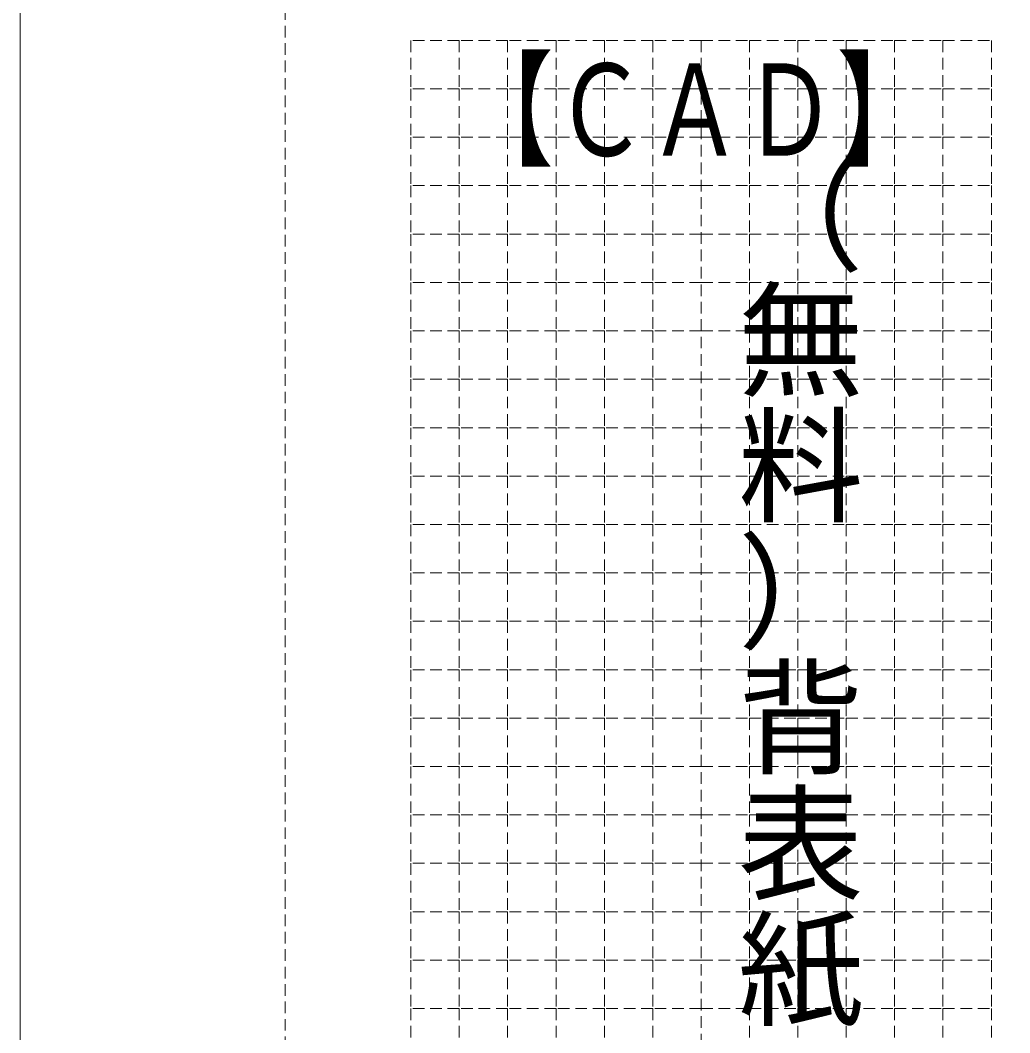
# Model space of a CAD drawing. Units: millimetres on the paper. Extents: x -148 to 223, y -210 to 210.
# Drawn here: x -148 to -45.7, y 1.4 to 106 of the extents above; entities that cross this region are included whole.
import ezdxf
from ezdxf.enums import TextEntityAlignment as Align

# ---------------------------------------------------------------- set-up
doc = ezdxf.new("R2010")
doc.units = ezdxf.units.MM
doc.linetypes.add('DASHED1', pattern=[1.8, 1.2, -0.6])
doc.layers.add('0-0', color=3, linetype='DASHED1', lineweight=9)
doc.styles.add('@ＭＳ ゴシック', font='')
doc.styles.add('ＭＳ ゴシック', font='')
doc.styles.get('@ＭＳ ゴシック').set_extended_font_data('@MS Gothic')
doc.styles.get('ＭＳ ゴシック').set_extended_font_data('MS Gothic')

msp = doc.modelspace()

# ---------------------------------------------------------------- linework, layer by layer
at = {"layer": '0-0'}
for p, q in [((-120.623, 173.824), (-120.623, -129.176)), ((-87.623, 103.907), (-87.623, 98.907)), ((-82.623, 103.907), (-82.623, 98.907)), ((-77.623, 103.907), (-77.623, -111.093)), ((-72.623, 103.907), (-72.623, 98.907)), ((-67.623, 103.907), (-67.623, 98.907)), ((-87.623, 98.907), (-87.623, 93.907)), ((-82.623, 98.907), (-82.623, 93.907)), ((-72.623, 98.907), (-72.623, 93.907)), ((-67.623, 98.907), (-67.623, 93.907)), ((-87.623, 93.907), (-87.623, 88.907)), ((-82.623, 93.907), (-82.623, 88.907)), ((-72.623, 93.907), (-72.623, 88.907)), ((-67.623, 93.907), (-67.623, 88.907)), ((-87.623, 88.907), (-87.623, 83.907)), ((-82.623, 88.907), (-82.623, 83.907)), ((-72.623, 88.907), (-72.623, 83.907)), ((-67.623, 88.907), (-67.623, 83.907)), ((-87.623, 83.907), (-87.623, 78.907)), ((-82.623, 83.907), (-82.623, 78.907)), ((-72.623, 83.907), (-72.623, 78.907)), ((-67.623, 83.907), (-67.623, 78.907)), ((-87.623, 78.907), (-87.623, 73.907)), ((-82.623, 78.907), (-82.623, 73.907)), ((-72.623, 78.907), (-72.623, 73.907)), ((-67.623, 78.907), (-67.623, 73.907)), ((-87.623, 73.907), (-87.623, 68.907)), ((-82.623, 73.907), (-82.623, 68.907)), ((-72.623, 73.907), (-72.623, 68.907)), ((-67.623, 73.907), (-67.623, 68.907)), ((-87.623, 68.907), (-87.623, 63.907)), ((-82.623, 68.907), (-82.623, 63.907)), ((-72.623, 68.907), (-72.623, 63.907)), ((-67.623, 68.907), (-67.623, 63.907)), ((-87.623, 63.907), (-87.623, 58.907)), ((-82.623, 63.907), (-82.623, 58.907)), ((-72.623, 63.907), (-72.623, 58.907)), ((-67.623, 63.907), (-67.623, 58.907)), ((-87.623, 58.907), (-87.623, 53.907)), ((-82.623, 58.907), (-82.623, 53.907)), ((-72.623, 58.907), (-72.623, 53.907)), ((-67.623, 58.907), (-67.623, 53.907)), ((-87.623, 53.907), (-87.623, 48.907)), ((-82.623, 53.907), (-82.623, 48.907)), ((-72.623, 53.907), (-72.623, 48.907)), ((-67.623, 53.907), (-67.623, 48.907)), ((-87.623, 48.907), (-87.623, 43.907)), ((-82.623, 48.907), (-82.623, 43.907)), ((-72.623, 48.907), (-72.623, 43.907)), ((-67.623, 48.907), (-67.623, 43.907)), ((-87.623, 43.907), (-87.623, 38.907)), ((-82.623, 43.907), (-82.623, 38.907)), ((-72.623, 43.907), (-72.623, 38.907)), ((-67.623, 43.907), (-67.623, 38.907)), ((-87.623, 38.907), (-87.623, 33.907)), ((-82.623, 38.907), (-82.623, 33.907)), ((-72.623, 38.907), (-72.623, 33.907)), ((-67.623, 38.907), (-67.623, 33.907)), ((-87.623, 33.907), (-87.623, 28.907)), ((-82.623, 33.907), (-82.623, 28.907)), ((-72.623, 33.907), (-72.623, 28.907)), ((-67.623, 33.907), (-67.623, 28.907)), ((-87.623, 28.907), (-87.623, 23.907)), ((-82.623, 28.907), (-82.623, 23.907)), ((-72.623, 28.907), (-72.623, 23.907)), ((-67.623, 28.907), (-67.623, 23.907)), ((-87.623, 23.907), (-87.623, 18.907)), ((-82.623, 23.907), (-82.623, 18.907)), ((-72.623, 23.907), (-72.623, 18.907)), ((-67.623, 23.907), (-67.623, 18.907)), ((-87.623, 18.907), (-87.623, 13.907)), ((-82.623, 18.907), (-82.623, 13.907)), ((-72.623, 18.907), (-72.623, 13.907)), ((-67.623, 18.907), (-67.623, 13.907)), ((-87.623, 13.907), (-87.623, 8.907)), ((-82.623, 13.907), (-82.623, 8.907)), ((-72.623, 13.907), (-72.623, 8.907)), ((-67.623, 13.907), (-67.623, 8.907)), ((-87.623, 8.907), (-87.623, 3.907)), ((-82.623, 8.907), (-82.623, 3.907)), ((-72.623, 8.907), (-72.623, 3.907)), ((-67.623, 8.907), (-67.623, 3.907)), ((-87.623, 3.907), (-87.623, -1.093)), ((-82.623, 3.907), (-82.623, -1.093)), ((-72.623, 3.907), (-72.623, -1.093)), ((-67.623, 3.907), (-67.623, -1.093))]:
    msp.add_line(p, q, dxfattribs=at)
at = {"layer": '0-0', "color": 7, "linetype": 'Continuous'}
msp.add_lwpolyline([(148, 210), (-148, 210), (-148, -210)], dxfattribs=at)
at = {"layer": '0-0'}
for points in [[(-102.623, 103.907), (-107.623, 103.907), (-107.623, 98.907)], [(-97.623, 103.907), (-102.623, 103.907), (-102.623, 98.907)], [(-92.623, 103.907), (-97.623, 103.907), (-97.623, 98.907)], [(-87.623, 103.907), (-92.623, 103.907), (-92.623, 98.907)], [(-77.623, 103.907), (-82.623, 103.907), (-87.623, 103.907)], [(-77.623, 103.907), (-72.623, 103.907), (-67.623, 103.907)], [(-67.623, 103.907), (-62.623, 103.907), (-62.623, 98.907)], [(-62.623, 103.907), (-57.623, 103.907), (-57.623, 98.907)], [(-57.623, 103.907), (-52.623, 103.907), (-52.623, 98.907)], [(-52.623, 103.907), (-47.623, 103.907), (-47.623, 98.907)], [(-102.623, 98.907), (-107.623, 98.907), (-107.623, 93.907)], [(-97.623, 98.907), (-102.623, 98.907), (-102.623, 93.907)], [(-92.623, 98.907), (-97.623, 98.907), (-97.623, 93.907)], [(-87.623, 98.907), (-92.623, 98.907), (-92.623, 93.907)], [(-77.623, 98.907), (-82.623, 98.907), (-87.623, 98.907)], [(-77.623, 98.907), (-72.623, 98.907), (-67.623, 98.907)], [(-67.623, 98.907), (-62.623, 98.907), (-62.623, 93.907)], [(-62.623, 98.907), (-57.623, 98.907), (-57.623, 93.907)], [(-57.623, 98.907), (-52.623, 98.907), (-52.623, 93.907)], [(-52.623, 98.907), (-47.623, 98.907), (-47.623, 93.907)], [(-102.623, 93.907), (-107.623, 93.907), (-107.623, 88.907)], [(-97.623, 93.907), (-102.623, 93.907), (-102.623, 88.907)], [(-92.623, 93.907), (-97.623, 93.907), (-97.623, 88.907)], [(-87.623, 93.907), (-92.623, 93.907), (-92.623, 88.907)], [(-77.623, 93.907), (-82.623, 93.907), (-87.623, 93.907)], [(-77.623, 93.907), (-72.623, 93.907), (-67.623, 93.907)], [(-67.623, 93.907), (-62.623, 93.907), (-62.623, 88.907)], [(-62.623, 93.907), (-57.623, 93.907), (-57.623, 88.907)], [(-57.623, 93.907), (-52.623, 93.907), (-52.623, 88.907)], [(-52.623, 93.907), (-47.623, 93.907), (-47.623, 88.907)], [(-102.623, 88.907), (-107.623, 88.907), (-107.623, 83.907)], [(-97.623, 88.907), (-102.623, 88.907), (-102.623, 83.907)], [(-92.623, 88.907), (-97.623, 88.907), (-97.623, 83.907)], [(-87.623, 88.907), (-92.623, 88.907), (-92.623, 83.907)], [(-77.623, 88.907), (-82.623, 88.907), (-87.623, 88.907)], [(-77.623, 88.907), (-72.623, 88.907), (-67.623, 88.907)], [(-67.623, 88.907), (-62.623, 88.907), (-62.623, 83.907)], [(-62.623, 88.907), (-57.623, 88.907), (-57.623, 83.907)], [(-57.623, 88.907), (-52.623, 88.907), (-52.623, 83.907)], [(-52.623, 88.907), (-47.623, 88.907), (-47.623, 83.907)], [(-102.623, 83.907), (-107.623, 83.907), (-107.623, 78.907)], [(-97.623, 83.907), (-102.623, 83.907), (-102.623, 78.907)], [(-92.623, 83.907), (-97.623, 83.907), (-97.623, 78.907)], [(-87.623, 83.907), (-92.623, 83.907), (-92.623, 78.907)], [(-77.623, 83.907), (-82.623, 83.907), (-87.623, 83.907)], [(-77.623, 83.907), (-72.623, 83.907), (-67.623, 83.907)], [(-67.623, 83.907), (-62.623, 83.907), (-62.623, 78.907)], [(-62.623, 83.907), (-57.623, 83.907), (-57.623, 78.907)], [(-57.623, 83.907), (-52.623, 83.907), (-52.623, 78.907)], [(-52.623, 83.907), (-47.623, 83.907), (-47.623, 78.907)], [(-102.623, 78.907), (-107.623, 78.907), (-107.623, 73.907)], [(-97.623, 78.907), (-102.623, 78.907), (-102.623, 73.907)], [(-92.623, 78.907), (-97.623, 78.907), (-97.623, 73.907)], [(-87.623, 78.907), (-92.623, 78.907), (-92.623, 73.907)], [(-77.623, 78.907), (-82.623, 78.907), (-87.623, 78.907)], [(-77.623, 78.907), (-72.623, 78.907), (-67.623, 78.907)], [(-67.623, 78.907), (-62.623, 78.907), (-62.623, 73.907)], [(-62.623, 78.907), (-57.623, 78.907), (-57.623, 73.907)], [(-57.623, 78.907), (-52.623, 78.907), (-52.623, 73.907)], [(-52.623, 78.907), (-47.623, 78.907), (-47.623, 73.907)], [(-102.623, 73.907), (-107.623, 73.907), (-107.623, 68.907)], [(-97.623, 73.907), (-102.623, 73.907), (-102.623, 68.907)], [(-92.623, 73.907), (-97.623, 73.907), (-97.623, 68.907)], [(-87.623, 73.907), (-92.623, 73.907), (-92.623, 68.907)], [(-77.623, 73.907), (-82.623, 73.907), (-87.623, 73.907)], [(-77.623, 73.907), (-72.623, 73.907), (-67.623, 73.907)], [(-67.623, 73.907), (-62.623, 73.907), (-62.623, 68.907)], [(-62.623, 73.907), (-57.623, 73.907), (-57.623, 68.907)], [(-57.623, 73.907), (-52.623, 73.907), (-52.623, 68.907)], [(-52.623, 73.907), (-47.623, 73.907), (-47.623, 68.907)], [(-102.623, 68.907), (-107.623, 68.907), (-107.623, 63.907)], [(-97.623, 68.907), (-102.623, 68.907), (-102.623, 63.907)], [(-92.623, 68.907), (-97.623, 68.907), (-97.623, 63.907)], [(-87.623, 68.907), (-92.623, 68.907), (-92.623, 63.907)], [(-77.623, 68.907), (-82.623, 68.907), (-87.623, 68.907)], [(-77.623, 68.907), (-72.623, 68.907), (-67.623, 68.907)], [(-67.623, 68.907), (-62.623, 68.907), (-62.623, 63.907)], [(-62.623, 68.907), (-57.623, 68.907), (-57.623, 63.907)], [(-57.623, 68.907), (-52.623, 68.907), (-52.623, 63.907)], [(-52.623, 68.907), (-47.623, 68.907), (-47.623, 63.907)], [(-102.623, 63.907), (-107.623, 63.907), (-107.623, 58.907)], [(-97.623, 63.907), (-102.623, 63.907), (-102.623, 58.907)], [(-92.623, 63.907), (-97.623, 63.907), (-97.623, 58.907)], [(-87.623, 63.907), (-92.623, 63.907), (-92.623, 58.907)], [(-77.623, 63.907), (-82.623, 63.907), (-87.623, 63.907)], [(-77.623, 63.907), (-72.623, 63.907), (-67.623, 63.907)], [(-67.623, 63.907), (-62.623, 63.907), (-62.623, 58.907)], [(-62.623, 63.907), (-57.623, 63.907), (-57.623, 58.907)], [(-57.623, 63.907), (-52.623, 63.907), (-52.623, 58.907)], [(-52.623, 63.907), (-47.623, 63.907), (-47.623, 58.907)], [(-102.623, 58.907), (-107.623, 58.907), (-107.623, 53.907)], [(-97.623, 58.907), (-102.623, 58.907), (-102.623, 53.907)], [(-92.623, 58.907), (-97.623, 58.907), (-97.623, 53.907)], [(-87.623, 58.907), (-92.623, 58.907), (-92.623, 53.907)], [(-77.623, 58.907), (-82.623, 58.907), (-87.623, 58.907)], [(-77.623, 58.907), (-72.623, 58.907), (-67.623, 58.907)], [(-67.623, 58.907), (-62.623, 58.907), (-62.623, 53.907)], [(-62.623, 58.907), (-57.623, 58.907), (-57.623, 53.907)], [(-57.623, 58.907), (-52.623, 58.907), (-52.623, 53.907)], [(-52.623, 58.907), (-47.623, 58.907), (-47.623, 53.907)], [(-102.623, 53.907), (-107.623, 53.907), (-107.623, 48.907)], [(-97.623, 53.907), (-102.623, 53.907), (-102.623, 48.907)], [(-92.623, 53.907), (-97.623, 53.907), (-97.623, 48.907)], [(-87.623, 53.907), (-92.623, 53.907), (-92.623, 48.907)], [(-77.623, 53.907), (-82.623, 53.907), (-87.623, 53.907)], [(-77.623, 53.907), (-72.623, 53.907), (-67.623, 53.907)], [(-67.623, 53.907), (-62.623, 53.907), (-62.623, 48.907)], [(-62.623, 53.907), (-57.623, 53.907), (-57.623, 48.907)], [(-57.623, 53.907), (-52.623, 53.907), (-52.623, 48.907)], [(-52.623, 53.907), (-47.623, 53.907), (-47.623, 48.907)], [(-102.623, 48.907), (-107.623, 48.907), (-107.623, 43.907)], [(-97.623, 48.907), (-102.623, 48.907), (-102.623, 43.907)], [(-92.623, 48.907), (-97.623, 48.907), (-97.623, 43.907)], [(-87.623, 48.907), (-92.623, 48.907), (-92.623, 43.907)], [(-77.623, 48.907), (-82.623, 48.907), (-87.623, 48.907)], [(-77.623, 48.907), (-72.623, 48.907), (-67.623, 48.907)], [(-67.623, 48.907), (-62.623, 48.907), (-62.623, 43.907)], [(-62.623, 48.907), (-57.623, 48.907), (-57.623, 43.907)], [(-57.623, 48.907), (-52.623, 48.907), (-52.623, 43.907)], [(-52.623, 48.907), (-47.623, 48.907), (-47.623, 43.907)], [(-102.623, 43.907), (-107.623, 43.907), (-107.623, 38.907)], [(-97.623, 43.907), (-102.623, 43.907), (-102.623, 38.907)], [(-92.623, 43.907), (-97.623, 43.907), (-97.623, 38.907)], [(-87.623, 43.907), (-92.623, 43.907), (-92.623, 38.907)], [(-77.623, 43.907), (-82.623, 43.907), (-87.623, 43.907)], [(-77.623, 43.907), (-72.623, 43.907), (-67.623, 43.907)], [(-67.623, 43.907), (-62.623, 43.907), (-62.623, 38.907)], [(-62.623, 43.907), (-57.623, 43.907), (-57.623, 38.907)], [(-57.623, 43.907), (-52.623, 43.907), (-52.623, 38.907)], [(-52.623, 43.907), (-47.623, 43.907), (-47.623, 38.907)], [(-102.623, 38.907), (-107.623, 38.907), (-107.623, 33.907)], [(-97.623, 38.907), (-102.623, 38.907), (-102.623, 33.907)], [(-92.623, 38.907), (-97.623, 38.907), (-97.623, 33.907)], [(-87.623, 38.907), (-92.623, 38.907), (-92.623, 33.907)], [(-77.623, 38.907), (-82.623, 38.907), (-87.623, 38.907)], [(-77.623, 38.907), (-72.623, 38.907), (-67.623, 38.907)], [(-67.623, 38.907), (-62.623, 38.907), (-62.623, 33.907)], [(-62.623, 38.907), (-57.623, 38.907), (-57.623, 33.907)], [(-57.623, 38.907), (-52.623, 38.907), (-52.623, 33.907)], [(-52.623, 38.907), (-47.623, 38.907), (-47.623, 33.907)], [(-102.623, 33.907), (-107.623, 33.907), (-107.623, 28.907)], [(-97.623, 33.907), (-102.623, 33.907), (-102.623, 28.907)], [(-92.623, 33.907), (-97.623, 33.907), (-97.623, 28.907)], [(-87.623, 33.907), (-92.623, 33.907), (-92.623, 28.907)], [(-77.623, 33.907), (-82.623, 33.907), (-87.623, 33.907)], [(-77.623, 33.907), (-72.623, 33.907), (-67.623, 33.907)], [(-67.623, 33.907), (-62.623, 33.907), (-62.623, 28.907)], [(-62.623, 33.907), (-57.623, 33.907), (-57.623, 28.907)], [(-57.623, 33.907), (-52.623, 33.907), (-52.623, 28.907)], [(-52.623, 33.907), (-47.623, 33.907), (-47.623, 28.907)], [(-102.623, 28.907), (-107.623, 28.907), (-107.623, 23.907)], [(-97.623, 28.907), (-102.623, 28.907), (-102.623, 23.907)], [(-92.623, 28.907), (-97.623, 28.907), (-97.623, 23.907)], [(-87.623, 28.907), (-92.623, 28.907), (-92.623, 23.907)], [(-77.623, 28.907), (-82.623, 28.907), (-87.623, 28.907)], [(-77.623, 28.907), (-72.623, 28.907), (-67.623, 28.907)], [(-67.623, 28.907), (-62.623, 28.907), (-62.623, 23.907)], [(-62.623, 28.907), (-57.623, 28.907), (-57.623, 23.907)], [(-57.623, 28.907), (-52.623, 28.907), (-52.623, 23.907)], [(-52.623, 28.907), (-47.623, 28.907), (-47.623, 23.907)], [(-102.623, 23.907), (-107.623, 23.907), (-107.623, 18.907)], [(-97.623, 23.907), (-102.623, 23.907), (-102.623, 18.907)], [(-92.623, 23.907), (-97.623, 23.907), (-97.623, 18.907)], [(-87.623, 23.907), (-92.623, 23.907), (-92.623, 18.907)], [(-77.623, 23.907), (-82.623, 23.907), (-87.623, 23.907)], [(-77.623, 23.907), (-72.623, 23.907), (-67.623, 23.907)], [(-67.623, 23.907), (-62.623, 23.907), (-62.623, 18.907)], [(-62.623, 23.907), (-57.623, 23.907), (-57.623, 18.907)], [(-57.623, 23.907), (-52.623, 23.907), (-52.623, 18.907)], [(-52.623, 23.907), (-47.623, 23.907), (-47.623, 18.907)], [(-102.623, 18.907), (-107.623, 18.907), (-107.623, 13.907)], [(-97.623, 18.907), (-102.623, 18.907), (-102.623, 13.907)], [(-92.623, 18.907), (-97.623, 18.907), (-97.623, 13.907)], [(-87.623, 18.907), (-92.623, 18.907), (-92.623, 13.907)], [(-77.623, 18.907), (-82.623, 18.907), (-87.623, 18.907)], [(-77.623, 18.907), (-72.623, 18.907), (-67.623, 18.907)], [(-67.623, 18.907), (-62.623, 18.907), (-62.623, 13.907)], [(-62.623, 18.907), (-57.623, 18.907), (-57.623, 13.907)], [(-57.623, 18.907), (-52.623, 18.907), (-52.623, 13.907)], [(-52.623, 18.907), (-47.623, 18.907), (-47.623, 13.907)], [(-102.623, 13.907), (-107.623, 13.907), (-107.623, 8.907)], [(-97.623, 13.907), (-102.623, 13.907), (-102.623, 8.907)], [(-92.623, 13.907), (-97.623, 13.907), (-97.623, 8.907)], [(-87.623, 13.907), (-92.623, 13.907), (-92.623, 8.907)], [(-77.623, 13.907), (-82.623, 13.907), (-87.623, 13.907)], [(-77.623, 13.907), (-72.623, 13.907), (-67.623, 13.907)], [(-67.623, 13.907), (-62.623, 13.907), (-62.623, 8.907)], [(-62.623, 13.907), (-57.623, 13.907), (-57.623, 8.907)], [(-57.623, 13.907), (-52.623, 13.907), (-52.623, 8.907)], [(-52.623, 13.907), (-47.623, 13.907), (-47.623, 8.907)], [(-102.623, 8.907), (-107.623, 8.907), (-107.623, 3.907)], [(-97.623, 8.907), (-102.623, 8.907), (-102.623, 3.907)], [(-92.623, 8.907), (-97.623, 8.907), (-97.623, 3.907)], [(-87.623, 8.907), (-92.623, 8.907), (-92.623, 3.907)], [(-77.623, 8.907), (-82.623, 8.907), (-87.623, 8.907)], [(-77.623, 8.907), (-72.623, 8.907), (-67.623, 8.907)], [(-67.623, 8.907), (-62.623, 8.907), (-62.623, 3.907)], [(-62.623, 8.907), (-57.623, 8.907), (-57.623, 3.907)], [(-57.623, 8.907), (-52.623, 8.907), (-52.623, 3.907)], [(-52.623, 8.907), (-47.623, 8.907), (-47.623, 3.907)], [(-102.623, 3.907), (-107.623, 3.907), (-107.623, -1.093)], [(-97.623, 3.907), (-102.623, 3.907), (-102.623, -1.093)], [(-92.623, 3.907), (-97.623, 3.907), (-97.623, -1.093)], [(-87.623, 3.907), (-92.623, 3.907), (-92.623, -1.093)], [(-77.623, 3.907), (-82.623, 3.907), (-87.623, 3.907)], [(-77.623, 3.907), (-72.623, 3.907), (-67.623, 3.907)], [(-67.623, 3.907), (-62.623, 3.907), (-62.623, -1.093)], [(-62.623, 3.907), (-57.623, 3.907), (-57.623, -1.093)], [(-57.623, 3.907), (-52.623, 3.907), (-52.623, -1.093)], [(-52.623, 3.907), (-47.623, 3.907), (-47.623, -1.093)]]:
    msp.add_lwpolyline(points, dxfattribs=at)

# ---------------------------------------------------------------- texts
at = {"layer": '0-0', "color": 7, "style": 'ＭＳ ゴシック', "width": 0.75}
msp.add_text('【ＣＡＤ】', height=9.531, dxfattribs=at).set_placement((-102.623, 89.133), align=Align.BOTTOM_LEFT)
at = {"layer": '0-0', "color": 7, "style": '@ＭＳ ゴシック'}
msp.add_text('（無料）背表紙テンプレート', height=9.531, rotation=270, dxfattribs=at).set_placement((-75.123, 92.587), align=Align.BOTTOM_LEFT)

doc.saveas('drawing.dxf')
